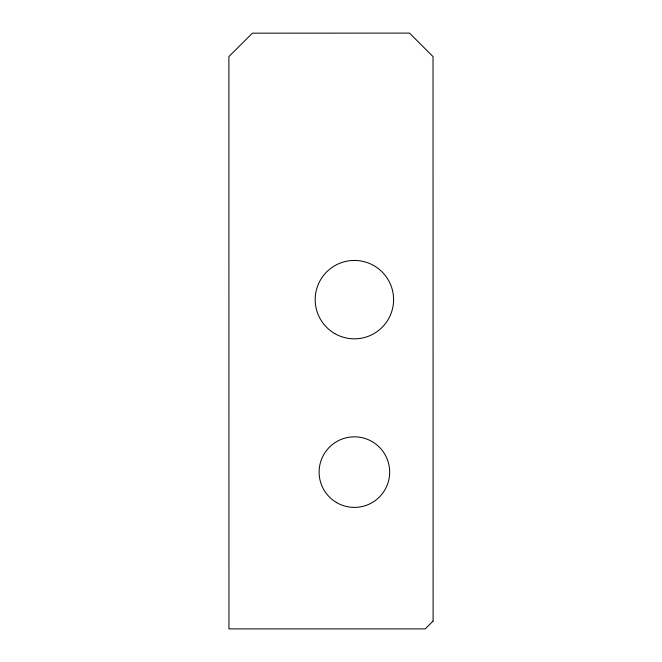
<?xml version="1.0" encoding="UTF-8"?>
<svg xmlns="http://www.w3.org/2000/svg" width="662" height="662" viewBox="0 0 662 662"><rect width="100%" height="100%" fill="white"/><g stroke="black" fill="none" stroke-linecap="round" stroke-linejoin="round"><path stroke-width="0.99" d="M433.105 621.064L425.269 628.9L228.961 628.9L228.887 56.618L252.404 33.166L409.513 33.1L433.031 56.618L433.105 621.064M336.751 502.665A35.276 35.276 0 0 0 389.67 472.114A35.276 35.276 0 0 0 336.751 441.562A35.276 35.276 0 0 0 336.751 502.665M334.79 333.59A39.199 39.199 0 0 0 393.584 299.646A39.199 39.199 0 0 0 334.79 265.694A39.199 39.199 0 0 0 334.79 333.59"/></g></svg>
